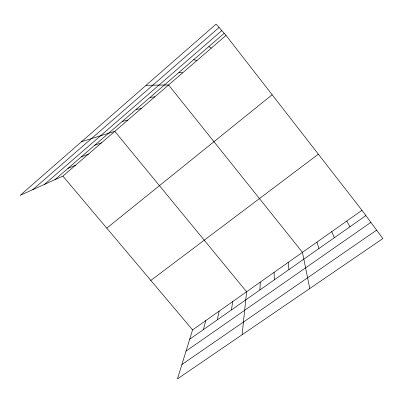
<?xml version="1.0" encoding="UTF-8"?>
<svg xmlns="http://www.w3.org/2000/svg" width="403" height="403" viewBox="0 0 403 403"><rect width="100%" height="100%" fill="white"/><g stroke="black" fill="none" stroke-linecap="round" stroke-linejoin="round"><path stroke-width="0.6" d="M259.92 289.953L260.242 282.135M242.107 334.742L246.606 291.762L114.81 131.338L81.567 141.67M231.393 309.972L232.773 301.525M217.267 319.886L219.161 311.141M203.369 329.639L205.757 320.602M361.975 210.306L192.563 329.921L177.481 378.896L382.85 238.571L361.975 210.306L226.038 35.419L216.094 24.104L20.15 195.349L62.908 176.101L226.038 35.419M32.774 189.667L219.076 27.495M44.506 184.383L221.811 30.608M54.823 179.738L224.189 33.318M106.78 228.153L272.156 94.75M150.848 280.433L318.355 154.188M189.692 339.235L365.879 215.595M186.045 351.094L370.896 222.385M181.909 364.514L376.634 230.153M67.921 168.419L75.568 165.18M81.24 156.903L88.438 154.082M94.786 145.191L101.516 142.803M122.164 121.52L127.927 120.029M135.997 109.566L141.257 108.533M150.067 97.4L154.807 96.846M146.098 85.275L168.58 84.968L302.452 252.333L309.756 288.518M178.942 72.434L182.584 72.893M193.757 59.624L196.825 60.611M208.84 46.587L211.308 48.118M62.908 176.101L192.563 329.921M346.731 221.071L349.97 226.758M331.729 231.66L334.329 237.735M316.975 242.077L318.949 248.53M288.16 262.424L288.951 269.582M274.09 272.357L274.317 279.848"/></g></svg>
